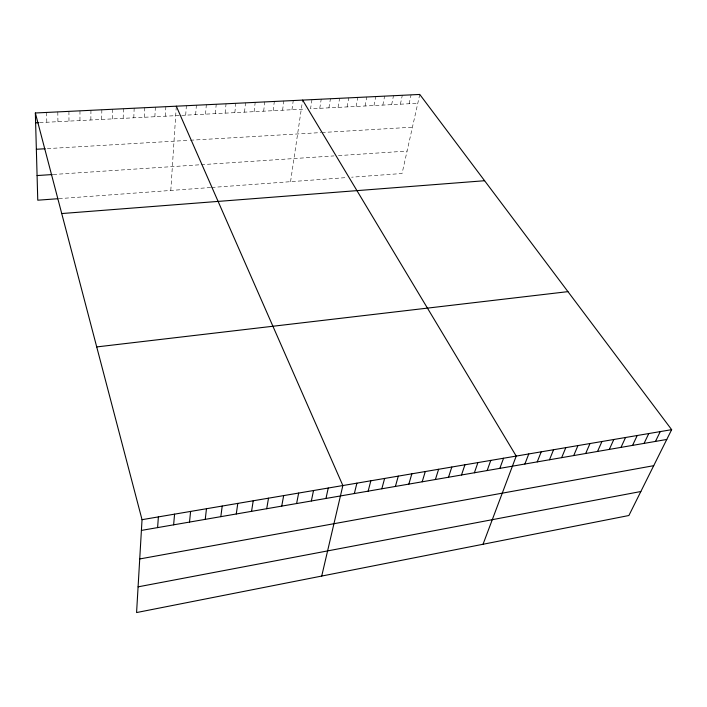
<?xml version="1.0" encoding="UTF-8"?>
<svg xmlns="http://www.w3.org/2000/svg" width="707" height="707" viewBox="0 0 707 707"><rect width="100%" height="100%" fill="white"/><g stroke="black" fill="none" stroke-linecap="round" stroke-linejoin="round"><path stroke-width="0.53" stroke-dasharray="3.54 2.65" d="M79.953 120.552L79.971 110.84M90.858 119.996L90.947 110.31M101.693 119.448L101.852 109.779M112.466 118.891L112.687 109.258M123.168 118.352L123.46 108.737M133.8 117.804L134.162 108.224M144.369 117.265L144.794 107.711M154.868 116.726L155.363 107.199M165.314 116.195L165.862 106.695M170.794 190.457L176.237 107.243M185.694 115.153L186.374 105.705M195.636 114.649L196.378 105.219M205.525 114.145L206.329 104.742M215.361 113.641L216.218 104.265M225.126 113.147L226.046 103.796M234.839 112.652L235.82 103.319M244.498 112.157L245.532 102.851M254.105 111.662L255.192 102.391M263.649 111.176L264.789 101.923M273.132 110.69L274.334 101.463M282.57 110.212L283.816 101.004M291.947 109.735L293.255 100.553M290.55 181.681L302.481 101.119M311.955 99.652L310.55 108.781L417.784 103.31M319.767 108.312L321.225 99.201M328.932 107.844L330.443 98.759M338.043 107.376L339.607 98.317M347.11 106.916L348.719 97.875M356.116 106.457L357.777 97.442M365.077 105.997L366.783 97.009M373.985 105.546L375.735 96.576M382.841 105.096L384.643 96.143M391.651 104.645L393.499 95.719M400.409 104.194L402.31 95.295M409.123 103.752L411.067 94.871M419.772 94.446L402.053 173.507L351.565 177.21M58.911 198.649L210.651 187.532M211.685 187.461L346.2 177.598M53.237 174.488L200.161 164.766M201.23 164.696L334.04 155.902M338.441 155.62L407.082 151.068M47.342 148.62L189.29 140.295M190.386 140.233L320.845 132.589M321.853 132.527L412.428 127.216M39.689 122.611L180.692 115.409M181.69 115.365L305.397 109.046M46.609 112.448L46.812 122.24M57.806 111.9L57.93 121.675M68.924 111.37L68.977 121.109"/><path stroke-width="1.06" d="M35.35 112.987L142.036 519.68L136.575 612.554L628.894 515.509L671.65 429.662L419.772 94.446L35.35 112.987L37.763 200.196L57.859 198.729M157.599 527.608L158.386 516.905M173.63 524.833L174.567 514.148M189.511 522.084L190.598 511.426M205.242 519.362L206.479 508.731M220.831 516.667L222.21 506.053M236.271 513.989L237.791 503.402M251.559 511.347L253.221 500.786M266.716 508.722L268.51 498.179M281.731 506.124L283.657 495.607M296.604 503.543L298.663 493.062M311.345 500.989L313.528 490.534M325.954 498.462L328.26 488.024M321.72 576.055L342.86 485.541L176.299 106.191M354.348 493.548L356.902 483.155M368.153 491.162L370.822 480.795M381.833 488.793L384.617 478.445M395.399 486.443L398.288 476.12M408.849 484.118L411.845 473.823M422.185 481.803L425.287 471.534M435.397 479.514L438.614 469.271M448.512 477.252L451.817 467.027M461.503 474.998L464.923 464.799M474.388 472.771L477.905 462.59M487.167 470.553L490.782 460.398M499.84 468.361L503.552 458.233M483.04 544.257L516.216 456.077L302.631 100.102M524.877 464.031L528.765 453.947M537.232 461.892L541.217 451.826M549.489 459.762L553.563 449.732M561.65 457.659L565.812 447.646M573.713 455.573L577.955 445.587M585.67 453.505L590.009 443.536M597.539 451.446L601.957 441.504M609.31 449.413L613.809 439.489M620.985 447.39L625.562 437.492M632.571 445.383L637.219 435.512M644.059 443.395L648.787 433.541M655.46 441.424L660.267 431.597M138.086 586.845L640.842 491.515M139.73 558.954L653.701 465.683M141.409 530.409L666.763 439.462M142.036 519.68L671.65 429.662M96.718 346.925L567.942 291.637M61.73 213.549L484.595 180.727M37.082 175.557L52.168 174.558M36.357 149.265L45.142 148.753M35.624 122.815L38.673 122.656"/></g></svg>
